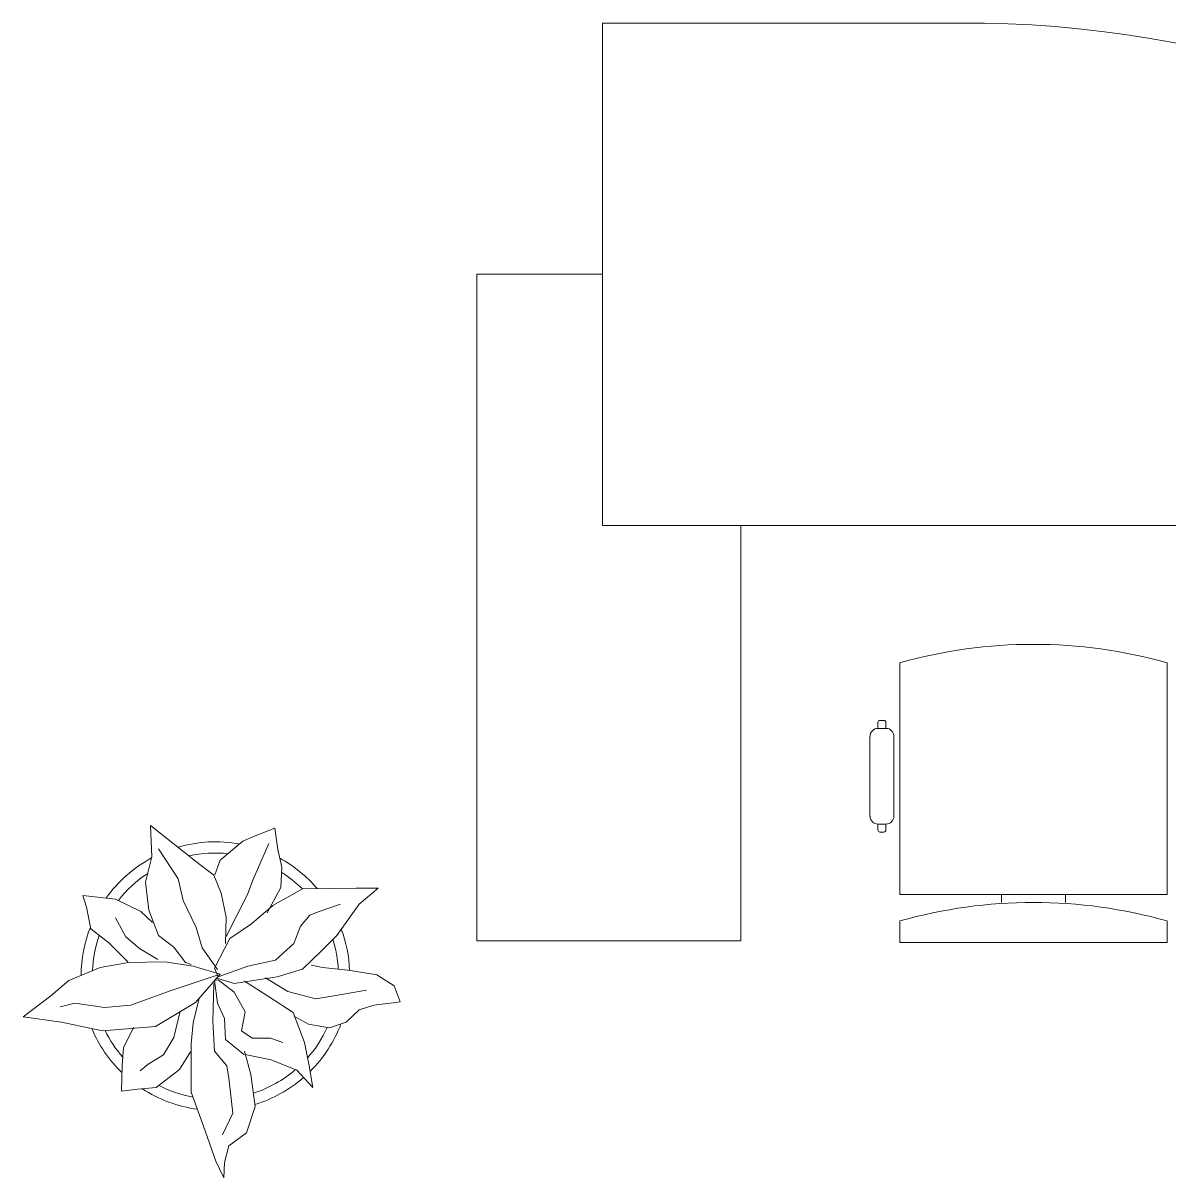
# Model space of a CAD drawing. Header units: inches. Extents: x 5 to 136470, y 9 to 138066.
# Drawn here: x 87078 to 89005, y 25122 to 27065 of the extents above; entities that cross this region are included whole.
import ezdxf

# ---------------------------------------------------------------- set-up
doc = ezdxf.new("R2010")
doc.units = ezdxf.units.IN
doc.header["$MEASUREMENT"] = 0
doc.layers.add('FURNITURE', color=253, linetype='Continuous', lineweight=5, transparency=0.05)
doc.layers.add('TREES', color=72, linetype='Continuous', lineweight=5, transparency=0.05)
doc.styles.add('ROMANS', font='', dxfattribs={"width": 0.8})
doc.styles.get('ROMANS').set_extended_font_data('VNI-Avo')

# ---------------------------------------------------------------- blocks, each defined once
blk = doc.blocks.new('A$C7b2e77e3')
at = {"layer": 'FURNITURE'}
for p, q in [((30020.9, 15459.9), (30020.9, 14614.6)), ((30663.5, 15459.9), (30020.9, 15459.9)), ((29809.5, 15037.3), (30020.9, 15037.3)), ((29809.5, 13915.6), (29809.5, 15037.3)), ((31825.8, 14614.6), (30020.9, 14614.6)), ((30253.8, 14614.6), (30253.8, 13915.6)), ((30520.9, 14383.4), (30520.9, 13993.6)), ((30970.9, 13993.6), (30970.9, 14383.4)), ((30484.3, 14273.2), (30484.3, 14283.3)), ((30487.6, 14286.6), (30494.3, 14286.6)), ((30497.7, 14283.3), (30497.7, 14273.2)), ((30484.3, 14273.2), (30497.7, 14273.2)), ((30497.7, 14273.2), (30484.3, 14273.2)), ((30470.8, 14125.6), (30470.8, 14259.8)), ((30511.1, 14259.8), (30511.1, 14125.6)), ((30497.7, 14112.2), (30484.3, 14112.2)), ((30484.3, 14112.2), (30484.3, 14102.1)), ((30497.7, 14102.1), (30497.7, 14112.2)), ((30487.6, 14098.7), (30494.3, 14098.7)), ((30520.9, 13993.6), (30970.9, 13993.6)), ((30692.2, 13993.6), (30692.2, 13980.2)), ((30799.6, 13993.6), (30799.6, 13980.2)), ((30520.9, 13949), (30520.9, 13913.1)), ((30970.9, 13913.1), (30970.9, 13949)), ((29809.5, 13915.6), (30253.8, 13915.6)), ((30520.9, 13913.1), (30970.9, 13913.1))]:
    blk.add_line(p, q, dxfattribs=at)
for centre, radius, start, end in [((30628.7, 13554.7), 1905.5, 51.0807, 88.9531), ((30745.9, 13587.1), 827.5, 74.2216, 105.7784), ((30487.6, 14283.3), 3.35, 90, 180), ((30494.3, 14283.3), 3.35, 0, 90), ((30484.3, 14259.8), 13.4, 90, 180), ((30497.7, 14259.8), 13.4, 0, 90), ((30484.3, 14125.6), 13.4, 180, 270), ((30497.7, 14125.6), 13.4, 270, 0), ((30487.6, 14102.1), 3.35, 180, 270), ((30494.3, 14102.1), 3.35, 270, 0), ((30745.9, 13152.8), 827.5, 74.2216, 105.7784)]:
    blk.add_arc(centre, radius, start, end, dxfattribs=at)
at = {"layer": 'TREES'}
for p, q in [((29298.2, 14080.3), (29260.3, 14109.7)), ((29260.3, 14109.7), (29262.8, 14057)), ((29436.4, 14092.4), (29415.8, 14083.4)), ((29469.7, 14105.3), (29436.4, 14092.4)), ((29474.7, 14069.3), (29469.7, 14105.3)), ((29306.8, 14020.3), (29273.6, 14070.5)), ((29336.1, 14049.7), (29298.2, 14080.3)), ((29415.8, 14083.4), (29377.4, 14051.3)), ((29459.5, 14079.7), (29432.4, 14018)), ((29481.2, 14039.9), (29474.7, 14069.3)), ((29262.8, 14057), (29251.7, 14014.2)), ((29366.8, 14026.3), (29336.1, 14049.7)), ((29377.4, 14051.3), (29368.4, 14026.9)), ((29479.9, 14005.3), (29481.2, 14039.9)), ((29251.7, 14014.2), (29257.8, 13967.5)), ((29315.3, 13983.6), (29306.8, 14020.3)), ((29379.1, 13995.7), (29366.8, 14026.3)), ((29432.4, 14018), (29423.5, 13993.6)), ((29201.5, 13985.9), (29146.3, 13992.1)), ((29146.3, 13992.1), (29152.5, 13972.5)), ((29387.6, 13955.4), (29379.1, 13995.7)), ((29423.5, 13993.6), (29387.6, 13923.1)), ((29456.8, 13962.7), (29479.9, 14005.3)), ((29516.2, 14003.2), (29466, 13975)), ((29605.6, 14004.4), (29516.2, 14003.2)), ((29643.5, 14004.4), (29605.6, 14004.4)), ((29611.7, 13977.3), (29643.5, 14004.4)), ((29152.5, 13972.5), (29159.8, 13935.8)), ((29244.2, 13965.2), (29201.5, 13985.9)), ((29337.4, 13938.1), (29315.3, 13983.6)), ((29466, 13975), (29430.5, 13944.4)), ((29544.3, 13965.2), (29579.8, 13977.3)), ((29573.7, 13924.8), (29611.7, 13977.3)), ((29218.6, 13922.3), (29201.5, 13954.2)), ((29263.8, 13946.7), (29244.2, 13965.2)), ((29257.8, 13967.5), (29273.6, 13924.8)), ((29386.4, 13911.2), (29387.6, 13955.4)), ((29512.5, 13940.6), (29528.5, 13959)), ((29528.5, 13959), (29544.3, 13965.2)), ((29159.8, 13935.8), (29190.5, 13912.5)), ((29347.2, 13903.9), (29337.4, 13938.1)), ((29430.5, 13944.4), (29393.7, 13919.8)), ((29501.4, 13911.2), (29512.5, 13940.6)), ((29241.9, 13902.7), (29218.6, 13922.3)), ((29273.6, 13924.8), (29299.5, 13905.2)), ((29393.7, 13919.8), (29368, 13869.5)), ((29548.1, 13898.9), (29573.7, 13924.8)), ((29190.5, 13912.5), (29222.3, 13880.6)), ((29272.6, 13884.3), (29241.9, 13902.7)), ((29299.5, 13905.2), (29319, 13879.3)), ((29372.8, 13867.2), (29347.2, 13903.9)), ((29470.8, 13883.1), (29501.4, 13911.2)), ((29516.2, 13868.3), (29548.1, 13898.9)), ((29175.7, 13870.8), (29223.6, 13879.3)), ((29223.6, 13879.3), (29284.7, 13880.6)), ((29284.7, 13880.6), (29332.4, 13873.3)), ((29319, 13879.3), (29328.8, 13875.8)), ((29424.3, 13873.3), (29470.8, 13883.1)), ((29550.4, 13870.8), (29530.8, 13874.5)), ((29123.1, 13848.7), (29175.7, 13870.8)), ((29374.1, 13858.5), (29293.2, 13831.6)), ((29332.4, 13873.3), (29377.8, 13859.7)), ((29377.8, 13859.7), (29336.1, 13812)), ((29368, 13869.5), (29374.1, 13854.9)), ((29374.1, 13854.9), (29424.3, 13873.3)), ((29401, 13843.9), (29473.3, 13854.9)), ((29473.3, 13854.9), (29516.2, 13868.3)), ((29597.1, 13866), (29550.4, 13870.8)), ((29641, 13858.5), (29597.1, 13866)), ((29670.4, 13840.1), (29641, 13858.5)), ((29092.5, 13823), (29123.1, 13848.7)), ((29366.8, 13843.9), (29365.5, 13780.1)), ((29368, 13848.7), (29374.1, 13849.9)), ((29372.8, 13810.7), (29368, 13848.7)), ((29370.5, 13853.7), (29401, 13843.9)), ((29374.1, 13849.9), (29401, 13829.1)), ((29418.3, 13847.6), (29457.4, 13823)), ((29491.6, 13830.3), (29453.7, 13853.7)), ((29680.2, 13813.2), (29670.4, 13840.1)), ((29046, 13787.6), (29092.5, 13823)), ((29293.2, 13831.6), (29227.1, 13807.2)), ((29332.4, 13777.8), (29342.2, 13819.3)), ((29401, 13829.1), (29419.5, 13796.1)), ((29457.4, 13823), (29500.2, 13794.9)), ((29538.3, 13818.2), (29491.6, 13830.3)), ((29568.7, 13823), (29538.3, 13818.2)), ((29624, 13832.8), (29568.7, 13823)), ((29132.9, 13810.7), (29108.3, 13804.7)), ((29183.2, 13803.4), (29132.9, 13810.7)), ((29227.1, 13807.2), (29183.2, 13803.4)), ((29336.1, 13812), (29268.8, 13771.5)), ((29299.5, 13753.2), (29310.5, 13797.4)), ((29385.1, 13785.1), (29372.8, 13810.7)), ((29589.6, 13779), (29611.7, 13799.7)), ((29611.7, 13799.7), (29636.2, 13807.2)), ((29636.2, 13807.2), (29672.9, 13812)), ((29672.9, 13812), (29680.2, 13813.2)), ((29110.8, 13779), (29046, 13787.6)), ((29179.4, 13764.2), (29110.8, 13779)), ((29328.8, 13742.1), (29332.4, 13777.8)), ((29365.5, 13780.1), (29368, 13730.1)), ((29386.4, 13749.6), (29385.1, 13785.1)), ((29419.5, 13796.1), (29413.3, 13764.2)), ((29500.2, 13794.9), (29519.7, 13744.6)), ((29501.4, 13788.8), (29526, 13775.3)), ((29561.4, 13769.2), (29589.6, 13779)), ((29268.8, 13771.5), (29179.4, 13764.2)), ((29214.8, 13736.1), (29232.1, 13770.3)), ((29413.3, 13764.2), (29431.6, 13751.9)), ((29526, 13775.3), (29561.4, 13769.2)), ((29282.4, 13723.8), (29299.5, 13753.2)), ((29328.8, 13702.9), (29328.8, 13742.1)), ((29417, 13725), (29386.4, 13749.6)), ((29431.6, 13751.9), (29462.2, 13751.9)), ((29462.2, 13751.9), (29483.1, 13744.6)), ((29519.7, 13744.6), (29527.3, 13705.4)), ((29212.6, 13706.7), (29214.8, 13736.1)), ((29256.5, 13707.9), (29282.4, 13723.8)), ((29327.6, 13728.8), (29309.3, 13699.4)), ((29368, 13730.1), (29388.9, 13705.4)), ((29463.5, 13715.2), (29417, 13725)), ((29418.3, 13730.1), (29429.3, 13690.6)), ((29211.3, 13662.5), (29212.6, 13706.7)), ((29243.2, 13696.9), (29256.5, 13707.9)), ((29309.3, 13699.4), (29270.1, 13668.8)), ((29328.8, 13661.2), (29328.8, 13702.9)), ((29388.9, 13705.4), (29392.4, 13684.6)), ((29506.4, 13698.2), (29463.5, 13715.2)), ((29527.3, 13705.4), (29533.3, 13668.8)), ((29392.4, 13684.6), (29398.7, 13625.8)), ((29429.3, 13690.6), (29436.6, 13636.9)), ((29533.3, 13668.8), (29506.4, 13698.2)), ((29238.2, 13666.3), (29211.3, 13662.5)), ((29270.1, 13668.8), (29238.2, 13666.3)), ((29349.7, 13603.7), (29328.8, 13661.2)), ((29398.7, 13625.8), (29381.4, 13589.1)), ((29436.6, 13636.9), (29421.8, 13592.7)), ((29370.5, 13544.9), (29349.7, 13603.7)), ((29421.8, 13592.7), (29392.4, 13570.8)), ((29392.4, 13570.8), (29385.1, 13542.6)), ((29383.9, 13516.8), (29370.5, 13544.9)), ((29385.1, 13542.6), (29383.9, 13516.8))]:
    blk.add_line(p, q, dxfattribs=at)
for radius, start, end in [(226, 79.7038, 106.1281), (226, 118.3455, 144.4541), (207.1, 84.1886, 102.4028), (226, 40.6606, 61.3393), (207.1, 45.0835, 57.5023), (207.1, 123.3868, 142.0756), (226, 158.5862, 179.7442), (226, 2.503, 20.4563), (207.1, 160.6559, 177.5057), (207.1, 3.2699, 17.4002), (226, 202.9768, 225.8473), (207.1, 206.2761, 221.1349), (207.1, 318.4756, 335.3347), (226, 314.8021, 339.1804), (207.1, 287.9864, 310.5771), (226, 287.123, 310.9816), (226, 236.9563, 262.295), (207.1, 242.6899, 259.5346)]:
    blk.add_arc((29369.6, 13856.3), radius, start, end, dxfattribs=at)
at = {"color": 0, "linetype": 'ByBlock', "style": 'ROMANS'}
for tag, p in [('+1200', (24241.2, 16553.9)), ('+00', (29332.1, 8469.4))]:
    blk.add_attdef(tag, p, '', height=132.2, dxfattribs=at)

msp = doc.modelspace()

# ---------------------------------------------------------------- block references
msp.add_blockref('A$C7b2e77e3', (58031.7, 11605.1))

doc.saveas('drawing.dxf')
